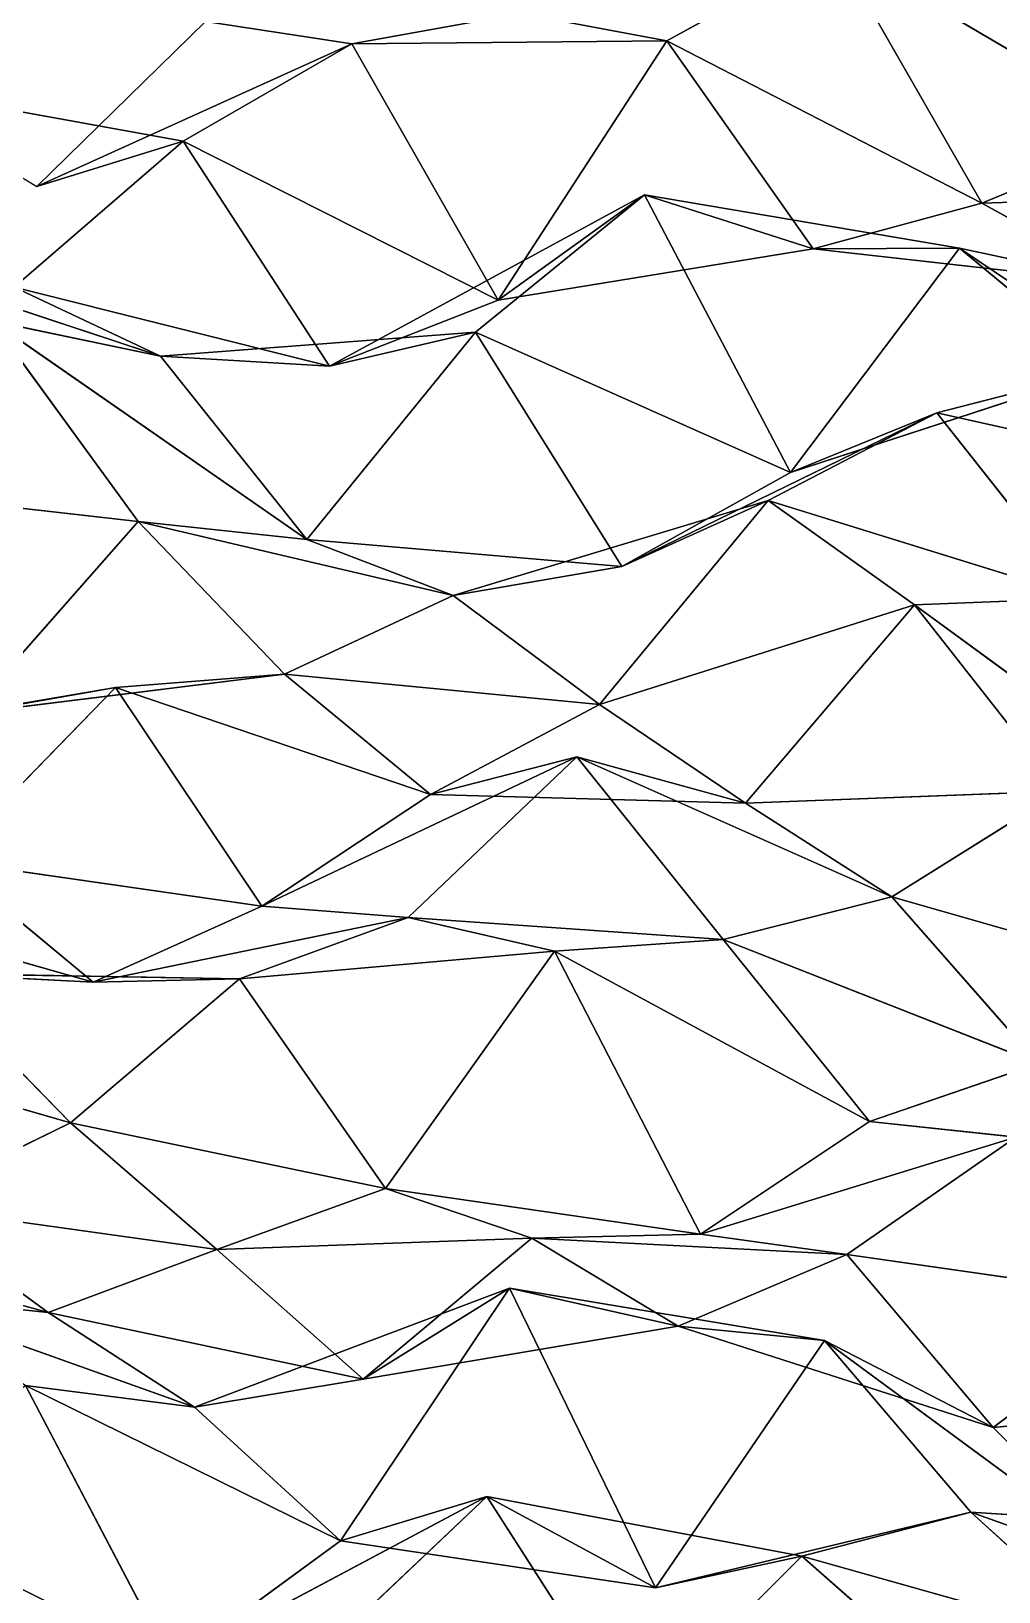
# Model space of a CAD drawing. Header units: metres. Extents: x -3703 to 431, y -1555 to 134.
# Drawn here: x -765.2 to -688.3, y -357.5 to -233.5 of the extents above; entities that cross this region are included whole.
import ezdxf

# ---------------------------------------------------------------- set-up
doc = ezdxf.new("R2010")
doc.units = ezdxf.units.M

msp = doc.modelspace()

# ---------------------------------------------------------------- linework, layer by layer
for p, q in [((-701.2309, -226.90442, -1972.928), (-714.64734, -234.29947, -1998.7699)), ((-714.64734, -234.29947, -1998.7699), (-701.2309, -226.90442, -1972.928)), ((-676.18695, -241.63443, -1982.4655), (-701.2309, -226.90442, -1972.928)), ((-701.2309, -226.90442, -1972.928), (-689.6034, -247.19446, -2008.7177)), ((-689.6034, -247.19446, -2008.7177), (-701.2309, -226.90442, -1972.928)), ((-701.2309, -226.90442, -1972.928), (-676.18695, -241.63443, -1982.4655)), ((-764.7353, -245.86578, -1970.5211), (-751.31885, -232.75009, -1945.9585)), ((-751.31885, -232.75009, -1945.9585), (-739.69135, -234.53854, -1985.8853)), ((-739.69135, -234.53854, -1985.8853), (-751.31885, -232.75009, -1945.9585)), ((-726.2749, -232.11246, -1958.9323), (-739.69135, -234.53854, -1985.8853)), ((-739.69135, -234.53854, -1985.8853), (-726.2749, -232.11246, -1958.9323)), ((-726.2749, -232.11246, -1958.9323), (-714.64734, -234.29947, -1998.7699)), ((-714.64734, -234.29947, -1998.7699), (-726.2749, -232.11246, -1958.9323)), ((-714.64734, -234.29947, -1998.7699), (-739.69135, -234.53854, -1985.8853)), ((-739.69135, -234.53854, -1985.8853), (-714.64734, -234.29947, -1998.7699)), ((-714.64734, -234.29947, -1998.7699), (-728.0637, -254.88956, -2021.6613)), ((-728.0637, -254.88956, -2021.6613), (-714.64734, -234.29947, -1998.7699)), ((-689.6034, -247.19446, -2008.7177), (-714.64734, -234.29947, -1998.7699)), ((-714.64734, -234.29947, -1998.7699), (-703.0198, -250.81091, -2035.4045)), ((-703.0198, -250.81091, -2035.4045), (-714.64734, -234.29947, -1998.7699)), ((-714.64734, -234.29947, -1998.7699), (-689.6034, -247.19446, -2008.7177)), ((-739.69135, -234.53854, -1985.8853), (-764.7353, -245.86578, -1970.5211)), ((-764.7353, -245.86578, -1970.5211), (-739.69135, -234.53854, -1985.8853)), ((-739.69135, -234.53854, -1985.8853), (-753.1077, -242.26645, -2011.6527)), ((-753.1077, -242.26645, -2011.6527), (-739.69135, -234.53854, -1985.8853)), ((-739.69135, -234.53854, -1985.8853), (-728.0637, -254.88956, -2021.6613)), ((-728.0637, -254.88956, -2021.6613), (-739.69135, -234.53854, -1985.8853)), ((-753.1077, -242.26645, -2011.6527), (-778.1517, -237.74316, -1999.8329)), ((-778.1517, -237.74316, -1999.8329), (-764.7353, -245.86578, -1970.5211)), ((-778.1517, -237.74316, -1999.8329), (-753.1077, -242.26645, -2011.6527)), ((-676.18695, -241.63443, -1982.4655), (-689.6034, -247.19446, -2008.7177)), ((-689.6034, -247.19446, -2008.7177), (-676.18695, -241.63443, -1982.4655)), ((-753.1077, -242.26645, -2011.6527), (-766.5241, -253.87347, -2036.5527)), ((-766.5241, -253.87347, -2036.5527), (-753.1077, -242.26645, -2011.6527)), ((-764.7353, -245.86578, -1970.5211), (-753.1077, -242.26645, -2011.6527)), ((-753.1077, -242.26645, -2011.6527), (-764.7353, -245.86578, -1970.5211)), ((-728.0637, -254.88956, -2021.6613), (-753.1077, -242.26645, -2011.6527)), ((-753.1077, -242.26645, -2011.6527), (-741.4801, -260.151, -2047.9802)), ((-741.4801, -260.151, -2047.9802), (-753.1077, -242.26645, -2011.6527)), ((-753.1077, -242.26645, -2011.6527), (-728.0637, -254.88956, -2021.6613)), ((-716.43616, -246.52612, -2063.8582), (-741.4801, -260.151, -2047.9802)), ((-741.4801, -260.151, -2047.9802), (-716.43616, -246.52612, -2063.8582)), ((-716.43616, -246.52612, -2063.8582), (-729.8526, -257.43912, -2088.9133)), ((-729.8526, -257.43912, -2088.9133), (-716.43616, -246.52612, -2063.8582)), ((-728.0637, -254.88956, -2021.6613), (-716.43616, -246.52612, -2063.8582)), ((-716.43616, -246.52612, -2063.8582), (-728.0637, -254.88956, -2021.6613)), ((-703.0198, -250.81091, -2035.4045), (-716.43616, -246.52612, -2063.8582)), ((-691.3922, -250.77512, -2075.7393), (-716.43616, -246.52612, -2063.8582)), ((-716.43616, -246.52612, -2063.8582), (-703.0198, -250.81091, -2035.4045)), ((-716.43616, -246.52612, -2063.8582), (-704.80865, -268.58533, -2099.2522)), ((-704.80865, -268.58533, -2099.2522), (-716.43616, -246.52612, -2063.8582)), ((-716.43616, -246.52612, -2063.8582), (-691.3922, -250.77512, -2075.7393)), ((-664.55945, -246.35529, -2021.7366), (-689.6034, -247.19446, -2008.7177)), ((-689.6034, -247.19446, -2008.7177), (-664.55945, -246.35529, -2021.7366)), ((-689.6034, -247.19446, -2008.7177), (-703.0198, -250.81091, -2035.4045)), ((-703.0198, -250.81091, -2035.4045), (-689.6034, -247.19446, -2008.7177)), ((-689.6034, -247.19446, -2008.7177), (-677.9758, -253.626, -2047.6062)), ((-677.9758, -253.626, -2047.6062), (-689.6034, -247.19446, -2008.7177)), ((-754.89655, -259.3386, -2075.6575), (-779.94055, -251.08072, -2064.6729)), ((-779.94055, -251.08072, -2064.6729), (-754.89655, -259.3386, -2075.6575)), ((-703.0198, -250.81091, -2035.4045), (-728.0637, -254.88956, -2021.6613)), ((-728.0637, -254.88956, -2021.6613), (-703.0198, -250.81091, -2035.4045)), ((-691.3922, -250.77512, -2075.7393), (-704.80865, -268.58533, -2099.2522)), ((-704.80865, -268.58533, -2099.2522), (-691.3922, -250.77512, -2075.7393)), ((-703.0198, -250.81091, -2035.4045), (-691.3922, -250.77512, -2075.7393)), ((-691.3922, -250.77512, -2075.7393), (-703.0198, -250.81091, -2035.4045)), ((-677.9758, -253.626, -2047.6062), (-703.0198, -250.81091, -2035.4045)), ((-703.0198, -250.81091, -2035.4045), (-677.9758, -253.626, -2047.6062)), ((-677.9758, -253.626, -2047.6062), (-691.3922, -250.77512, -2075.7393)), ((-666.34827, -267.62128, -2084.8035), (-691.3922, -250.77512, -2075.7393)), ((-691.3922, -250.77512, -2075.7393), (-677.9758, -253.626, -2047.6062)), ((-691.3922, -250.77512, -2075.7393), (-679.7647, -260.40118, -2113.9136)), ((-679.7647, -260.40118, -2113.9136), (-691.3922, -250.77512, -2075.7393)), ((-691.3922, -250.77512, -2075.7393), (-666.34827, -267.62128, -2084.8035)), ((-741.4801, -260.151, -2047.9802), (-766.5241, -253.87347, -2036.5527)), ((-766.5241, -253.87347, -2036.5527), (-754.89655, -259.3386, -2075.6575)), ((-754.89655, -259.3386, -2075.6575), (-766.5241, -253.87347, -2036.5527)), ((-766.5241, -253.87347, -2036.5527), (-741.4801, -260.151, -2047.9802)), ((-728.0637, -254.88956, -2021.6613), (-741.4801, -260.151, -2047.9802)), ((-741.4801, -260.151, -2047.9802), (-728.0637, -254.88956, -2021.6613)), ((-754.89655, -259.3386, -2075.6575), (-768.3129, -256.53973, -2103.7788)), ((-743.269, -273.91412, -2112.7249), (-768.3129, -256.53973, -2103.7788)), ((-768.3129, -256.53973, -2103.7788), (-754.89655, -259.3386, -2075.6575)), ((-768.3129, -256.53973, -2103.7788), (-756.6854, -272.47534, -2140.5422)), ((-756.6854, -272.47534, -2140.5422), (-768.3129, -256.53973, -2103.7788)), ((-768.3129, -256.53973, -2103.7788), (-743.269, -273.91412, -2112.7249)), ((-729.8526, -257.43912, -2088.9133), (-754.89655, -259.3386, -2075.6575)), ((-754.89655, -259.3386, -2075.6575), (-729.8526, -257.43912, -2088.9133)), ((-729.8526, -257.43912, -2088.9133), (-743.269, -273.91412, -2112.7249)), ((-743.269, -273.91412, -2112.7249), (-729.8526, -257.43912, -2088.9133)), ((-741.4801, -260.151, -2047.9802), (-729.8526, -257.43912, -2088.9133)), ((-729.8526, -257.43912, -2088.9133), (-741.4801, -260.151, -2047.9802)), ((-704.80865, -268.58533, -2099.2522), (-729.8526, -257.43912, -2088.9133)), ((-729.8526, -257.43912, -2088.9133), (-718.22504, -276.0475, -2125.079)), ((-718.22504, -276.0475, -2125.079), (-729.8526, -257.43912, -2088.9133)), ((-729.8526, -257.43912, -2088.9133), (-704.80865, -268.58533, -2099.2522)), ((-741.4801, -260.151, -2047.9802), (-754.89655, -259.3386, -2075.6575)), ((-754.89655, -259.3386, -2075.6575), (-741.4801, -260.151, -2047.9802)), ((-754.89655, -259.3386, -2075.6575), (-743.269, -273.91412, -2112.7249)), ((-743.269, -273.91412, -2112.7249), (-754.89655, -259.3386, -2075.6575)), ((-679.7647, -260.40118, -2113.9136), (-704.80865, -268.58533, -2099.2522)), ((-704.80865, -268.58533, -2099.2522), (-679.7647, -260.40118, -2113.9136)), ((-679.7647, -260.40118, -2113.9136), (-693.1811, -263.84656, -2140.6384)), ((-693.1811, -263.84656, -2140.6384), (-679.7647, -260.40118, -2113.9136)), ((-693.1811, -263.84656, -2140.6384), (-718.22504, -276.0475, -2125.079)), ((-718.22504, -276.0475, -2125.079), (-693.1811, -263.84656, -2140.6384)), ((-693.1811, -263.84656, -2140.6384), (-706.59753, -270.80582, -2166.578)), ((-706.59753, -270.80582, -2166.578), (-693.1811, -263.84656, -2140.6384)), ((-704.80865, -268.58533, -2099.2522), (-693.1811, -263.84656, -2140.6384)), ((-693.1811, -263.84656, -2140.6384), (-704.80865, -268.58533, -2099.2522)), ((-668.1371, -269.4451, -2152.2178), (-693.1811, -263.84656, -2140.6384)), ((-693.1811, -263.84656, -2140.6384), (-681.5535, -278.5839, -2177.67)), ((-681.5535, -278.5839, -2177.67), (-693.1811, -263.84656, -2140.6384)), ((-693.1811, -263.84656, -2140.6384), (-668.1371, -269.4451, -2152.2178)), ((-704.80865, -268.58533, -2099.2522), (-718.22504, -276.0475, -2125.079)), ((-718.22504, -276.0475, -2125.079), (-704.80865, -268.58533, -2099.2522)), ((-756.6854, -272.47534, -2140.5422), (-781.7294, -269.63577, -2128.346)), ((-781.7294, -269.63577, -2128.346), (-756.6854, -272.47534, -2140.5422)), ((-706.59753, -270.80582, -2166.578), (-731.6415, -278.35266, -2152.059)), ((-731.6415, -278.35266, -2152.059), (-706.59753, -270.80582, -2166.578)), ((-706.59753, -270.80582, -2166.578), (-720.0139, -287.0326, -2190.4448)), ((-720.0139, -287.0326, -2190.4448), (-706.59753, -270.80582, -2166.578)), ((-718.22504, -276.0475, -2125.079), (-706.59753, -270.80582, -2166.578)), ((-706.59753, -270.80582, -2166.578), (-718.22504, -276.0475, -2125.079)), ((-681.5535, -278.5839, -2177.67), (-706.59753, -270.80582, -2166.578)), ((-706.59753, -270.80582, -2166.578), (-694.9699, -279.09207, -2205.0518)), ((-694.9699, -279.09207, -2205.0518), (-706.59753, -270.80582, -2166.578)), ((-706.59753, -270.80582, -2166.578), (-681.5535, -278.5839, -2177.67)), ((-756.6854, -272.47534, -2140.5422), (-770.1018, -287.7131, -2164.6304)), ((-770.1018, -287.7131, -2164.6304), (-756.6854, -272.47534, -2140.5422)), ((-743.269, -273.91412, -2112.7249), (-756.6854, -272.47534, -2140.5422)), ((-731.6415, -278.35266, -2152.059), (-756.6854, -272.47534, -2140.5422)), ((-756.6854, -272.47534, -2140.5422), (-743.269, -273.91412, -2112.7249)), ((-756.6854, -272.47534, -2140.5422), (-745.05786, -284.61356, -2178.1545)), ((-745.05786, -284.61356, -2178.1545), (-756.6854, -272.47534, -2140.5422)), ((-756.6854, -272.47534, -2140.5422), (-731.6415, -278.35266, -2152.059)), ((-718.22504, -276.0475, -2125.079), (-743.269, -273.91412, -2112.7249)), ((-743.269, -273.91412, -2112.7249), (-731.6415, -278.35266, -2152.059)), ((-731.6415, -278.35266, -2152.059), (-743.269, -273.91412, -2112.7249)), ((-743.269, -273.91412, -2112.7249), (-718.22504, -276.0475, -2125.079)), ((-718.22504, -276.0475, -2125.079), (-731.6415, -278.35266, -2152.059)), ((-731.6415, -278.35266, -2152.059), (-718.22504, -276.0475, -2125.079)), ((-731.6415, -278.35266, -2152.059), (-745.05786, -284.61356, -2178.1545)), ((-745.05786, -284.61356, -2178.1545), (-731.6415, -278.35266, -2152.059)), ((-731.6415, -278.35266, -2152.059), (-720.0139, -287.0326, -2190.4448)), ((-720.0139, -287.0326, -2190.4448), (-731.6415, -278.35266, -2152.059)), ((-681.5535, -278.5839, -2177.67), (-694.9699, -279.09207, -2205.0518)), ((-694.9699, -279.09207, -2205.0518), (-681.5535, -278.5839, -2177.67)), ((-694.9699, -279.09207, -2205.0518), (-720.0139, -287.0326, -2190.4448)), ((-720.0139, -287.0326, -2190.4448), (-694.9699, -279.09207, -2205.0518)), ((-694.9699, -279.09207, -2205.0518), (-708.38635, -294.8686, -2229.0193)), ((-708.38635, -294.8686, -2229.0193), (-694.9699, -279.09207, -2205.0518)), ((-669.92596, -297.43158, -2213.782), (-694.9699, -279.09207, -2205.0518)), ((-694.9699, -279.09207, -2205.0518), (-683.3424, -293.91074, -2242.0647)), ((-683.3424, -293.91074, -2242.0647), (-694.9699, -279.09207, -2205.0518)), ((-694.9699, -279.09207, -2205.0518), (-669.92596, -297.43158, -2213.782)), ((-745.05786, -284.61356, -2178.1545), (-770.1018, -287.7131, -2164.6304)), ((-770.1018, -287.7131, -2164.6304), (-745.05786, -284.61356, -2178.1545)), ((-745.05786, -284.61356, -2178.1545), (-758.4743, -285.67767, -2205.412)), ((-758.4743, -285.67767, -2205.412), (-745.05786, -284.61356, -2178.1545)), ((-720.0139, -287.0326, -2190.4448), (-745.05786, -284.61356, -2178.1545)), ((-745.05786, -284.61356, -2178.1545), (-733.43036, -294.174, -2216.3435)), ((-733.43036, -294.174, -2216.3435), (-745.05786, -284.61356, -2178.1545)), ((-745.05786, -284.61356, -2178.1545), (-720.0139, -287.0326, -2190.4448)), ((-758.4743, -285.67767, -2205.412), (-783.51825, -289.94727, -2191.6262)), ((-783.51825, -289.94727, -2191.6262), (-758.4743, -285.67767, -2205.412)), ((-758.4743, -285.67767, -2205.412), (-771.8907, -299.4419, -2229.8298)), ((-771.8907, -299.4419, -2229.8298), (-758.4743, -285.67767, -2205.412)), ((-770.1018, -287.7131, -2164.6304), (-758.4743, -285.67767, -2205.412)), ((-758.4743, -285.67767, -2205.412), (-770.1018, -287.7131, -2164.6304)), ((-733.43036, -294.174, -2216.3435), (-758.4743, -285.67767, -2205.412)), ((-758.4743, -285.67767, -2205.412), (-746.84674, -303.04285, -2241.8557)), ((-746.84674, -303.04285, -2241.8557), (-758.4743, -285.67767, -2205.412)), ((-758.4743, -285.67767, -2205.412), (-733.43036, -294.174, -2216.3435)), ((-720.0139, -287.0326, -2190.4448), (-733.43036, -294.174, -2216.3435)), ((-733.43036, -294.174, -2216.3435), (-720.0139, -287.0326, -2190.4448)), ((-720.0139, -287.0326, -2190.4448), (-708.38635, -294.8686, -2229.0193)), ((-708.38635, -294.8686, -2229.0193), (-720.0139, -287.0326, -2190.4448)), ((-721.80273, -291.1845, -2257.3386), (-746.84674, -303.04285, -2241.8557)), ((-746.84674, -303.04285, -2241.8557), (-721.80273, -291.1845, -2257.3386)), ((-721.80273, -291.1845, -2257.3386), (-735.2192, -303.93622, -2281.9827)), ((-735.2192, -303.93622, -2281.9827), (-721.80273, -291.1845, -2257.3386)), ((-733.43036, -294.174, -2216.3435), (-721.80273, -291.1845, -2257.3386)), ((-721.80273, -291.1845, -2257.3386), (-733.43036, -294.174, -2216.3435)), ((-708.38635, -294.8686, -2229.0193), (-721.80273, -291.1845, -2257.3386)), ((-696.7588, -302.3028, -2267.6838), (-721.80273, -291.1845, -2257.3386)), ((-721.80273, -291.1845, -2257.3386), (-708.38635, -294.8686, -2229.0193)), ((-721.80273, -291.1845, -2257.3386), (-710.17523, -305.6851, -2294.4229)), ((-710.17523, -305.6851, -2294.4229), (-721.80273, -291.1845, -2257.3386)), ((-721.80273, -291.1845, -2257.3386), (-696.7588, -302.3028, -2267.6838)), ((-733.43036, -294.174, -2216.3435), (-746.84674, -303.04285, -2241.8557)), ((-746.84674, -303.04285, -2241.8557), (-733.43036, -294.174, -2216.3435)), ((-708.38635, -294.8686, -2229.0193), (-733.43036, -294.174, -2216.3435)), ((-733.43036, -294.174, -2216.3435), (-708.38635, -294.8686, -2229.0193)), ((-683.3424, -293.91074, -2242.0647), (-708.38635, -294.8686, -2229.0193)), ((-708.38635, -294.8686, -2229.0193), (-683.3424, -293.91074, -2242.0647)), ((-708.38635, -294.8686, -2229.0193), (-696.7588, -302.3028, -2267.6838)), ((-696.7588, -302.3028, -2267.6838), (-708.38635, -294.8686, -2229.0193)), ((-683.3424, -293.91074, -2242.0647), (-696.7588, -302.3028, -2267.6838)), ((-696.7588, -302.3028, -2267.6838), (-683.3424, -293.91074, -2242.0647)), ((-746.84674, -303.04285, -2241.8557), (-771.8907, -299.4419, -2229.8298)), ((-771.8907, -299.4419, -2229.8298), (-760.2632, -309.08386, -2268.0002)), ((-760.2632, -309.08386, -2268.0002), (-771.8907, -299.4419, -2229.8298)), ((-771.8907, -299.4419, -2229.8298), (-746.84674, -303.04285, -2241.8557)), ((-760.2632, -309.08386, -2268.0002), (-785.3071, -301.98373, -2256.7568)), ((-785.3071, -301.98373, -2256.7568), (-760.2632, -309.08386, -2268.0002)), ((-696.7588, -302.3028, -2267.6838), (-710.17523, -305.6851, -2294.4229)), ((-710.17523, -305.6851, -2294.4229), (-696.7588, -302.3028, -2267.6838)), ((-671.71484, -309.46292, -2278.9138), (-696.7588, -302.3028, -2267.6838)), ((-696.7588, -302.3028, -2267.6838), (-685.1313, -315.54764, -2305.0486)), ((-685.1313, -315.54764, -2305.0486), (-696.7588, -302.3028, -2267.6838)), ((-696.7588, -302.3028, -2267.6838), (-671.71484, -309.46292, -2278.9138)), ((-746.84674, -303.04285, -2241.8557), (-760.2632, -309.08386, -2268.0002)), ((-760.2632, -309.08386, -2268.0002), (-746.84674, -303.04285, -2241.8557)), ((-746.84674, -303.04285, -2241.8557), (-735.2192, -303.93622, -2281.9827)), ((-735.2192, -303.93622, -2281.9827), (-746.84674, -303.04285, -2241.8557)), ((-735.2192, -303.93622, -2281.9827), (-760.2632, -309.08386, -2268.0002)), ((-760.2632, -309.08386, -2268.0002), (-735.2192, -303.93622, -2281.9827)), ((-735.2192, -303.93622, -2281.9827), (-748.63556, -308.8165, -2308.3867)), ((-748.63556, -308.8165, -2308.3867), (-735.2192, -303.93622, -2281.9827)), ((-710.17523, -305.6851, -2294.4229), (-735.2192, -303.93622, -2281.9827)), ((-735.2192, -303.93622, -2281.9827), (-723.5916, -306.6201, -2321.7092)), ((-723.5916, -306.6201, -2321.7092), (-735.2192, -303.93622, -2281.9827)), ((-735.2192, -303.93622, -2281.9827), (-710.17523, -305.6851, -2294.4229)), ((-710.17523, -305.6851, -2294.4229), (-723.5916, -306.6201, -2321.7092)), ((-723.5916, -306.6201, -2321.7092), (-710.17523, -305.6851, -2294.4229)), ((-685.1313, -315.54764, -2305.0486), (-710.17523, -305.6851, -2294.4229)), ((-710.17523, -305.6851, -2294.4229), (-698.54767, -320.161, -2331.5125)), ((-698.54767, -320.161, -2331.5125), (-710.17523, -305.6851, -2294.4229)), ((-710.17523, -305.6851, -2294.4229), (-685.1313, -315.54764, -2305.0486)), ((-723.5916, -306.6201, -2321.7092), (-748.63556, -308.8165, -2308.3867)), ((-748.63556, -308.8165, -2308.3867), (-723.5916, -306.6201, -2321.7092)), ((-723.5916, -306.6201, -2321.7092), (-737.008, -325.48325, -2344.9868)), ((-737.008, -325.48325, -2344.9868), (-723.5916, -306.6201, -2321.7092)), ((-698.54767, -320.161, -2331.5125), (-723.5916, -306.6201, -2321.7092)), ((-723.5916, -306.6201, -2321.7092), (-711.96405, -329.09787, -2357.0098)), ((-711.96405, -329.09787, -2357.0098), (-723.5916, -306.6201, -2321.7092)), ((-723.5916, -306.6201, -2321.7092), (-698.54767, -320.161, -2331.5125)), ((-760.2632, -309.08386, -2268.0002), (-773.67957, -308.38974, -2295.6511)), ((-748.63556, -308.8165, -2308.3867), (-773.67957, -308.38974, -2295.6511)), ((-773.67957, -308.38974, -2295.6511), (-760.2632, -309.08386, -2268.0002)), ((-773.67957, -308.38974, -2295.6511), (-762.05194, -320.25906, -2333.3237)), ((-762.05194, -320.25906, -2333.3237), (-773.67957, -308.38974, -2295.6511)), ((-773.67957, -308.38974, -2295.6511), (-748.63556, -308.8165, -2308.3867)), ((-748.63556, -308.8165, -2308.3867), (-762.05194, -320.25906, -2333.3237)), ((-762.05194, -320.25906, -2333.3237), (-748.63556, -308.8165, -2308.3867)), ((-760.2632, -309.08386, -2268.0002), (-748.63556, -308.8165, -2308.3867)), ((-748.63556, -308.8165, -2308.3867), (-760.2632, -309.08386, -2268.0002)), ((-748.63556, -308.8165, -2308.3867), (-737.008, -325.48325, -2344.9868)), ((-737.008, -325.48325, -2344.9868), (-748.63556, -308.8165, -2308.3867)), ((-762.05194, -320.25906, -2333.3237), (-787.09595, -313.0439, -2322.1057)), ((-787.09595, -313.0439, -2322.1057), (-762.05194, -320.25906, -2333.3237)), ((-685.1313, -315.54764, -2305.0486), (-698.54767, -320.161, -2331.5125)), ((-698.54767, -320.161, -2331.5125), (-685.1313, -315.54764, -2305.0486)), ((-762.05194, -320.25906, -2333.3237), (-775.4684, -326.82355, -2359.3513)), ((-775.4684, -326.82355, -2359.3513), (-762.05194, -320.25906, -2333.3237)), ((-737.008, -325.48325, -2344.9868), (-762.05194, -320.25906, -2333.3237)), ((-762.05194, -320.25906, -2333.3237), (-750.42444, -330.32892, -2371.3987)), ((-750.42444, -330.32892, -2371.3987), (-762.05194, -320.25906, -2333.3237)), ((-762.05194, -320.25906, -2333.3237), (-737.008, -325.48325, -2344.9868)), ((-698.54767, -320.161, -2331.5125), (-711.96405, -329.09787, -2357.0098)), ((-711.96405, -329.09787, -2357.0098), (-698.54767, -320.161, -2331.5125)), ((-673.50366, -322.79752, -2343.7542), (-698.54767, -320.161, -2331.5125)), ((-698.54767, -320.161, -2331.5125), (-686.92004, -321.3947, -2371.5635)), ((-686.92004, -321.3947, -2371.5635), (-698.54767, -320.161, -2331.5125)), ((-698.54767, -320.161, -2331.5125), (-673.50366, -322.79752, -2343.7542)), ((-686.92004, -321.3947, -2371.5635), (-711.96405, -329.09787, -2357.0098)), ((-711.96405, -329.09787, -2357.0098), (-686.92004, -321.3947, -2371.5635)), ((-686.92004, -321.3947, -2371.5635), (-700.33655, -330.73535, -2396.9702)), ((-700.33655, -330.73535, -2396.9702), (-686.92004, -321.3947, -2371.5635)), ((-737.008, -325.48325, -2344.9868), (-750.42444, -330.32892, -2371.3987)), ((-750.42444, -330.32892, -2371.3987), (-737.008, -325.48325, -2344.9868)), ((-711.96405, -329.09787, -2357.0098), (-737.008, -325.48325, -2344.9868)), ((-737.008, -325.48325, -2344.9868), (-725.3805, -329.4305, -2384.431)), ((-725.3805, -329.4305, -2384.431), (-737.008, -325.48325, -2344.9868)), ((-737.008, -325.48325, -2344.9868), (-711.96405, -329.09787, -2357.0098)), ((-750.42444, -330.32892, -2371.3987), (-775.4684, -326.82355, -2359.3513)), ((-775.4684, -326.82355, -2359.3513), (-763.8408, -335.33145, -2397.7756)), ((-763.8408, -335.33145, -2397.7756), (-775.4684, -326.82355, -2359.3513)), ((-775.4684, -326.82355, -2359.3513), (-750.42444, -330.32892, -2371.3987)), ((-763.8408, -335.33145, -2397.7756), (-788.88477, -328.41974, -2386.4897)), ((-788.88477, -328.41974, -2386.4897), (-763.8408, -335.33145, -2397.7756)), ((-725.3805, -329.4305, -2384.431), (-750.42444, -330.32892, -2371.3987)), ((-750.42444, -330.32892, -2371.3987), (-725.3805, -329.4305, -2384.431)), ((-725.3805, -329.4305, -2384.431), (-738.7969, -340.6268, -2409.4226)), ((-738.7969, -340.6268, -2409.4226), (-725.3805, -329.4305, -2384.431)), ((-711.96405, -329.09787, -2357.0098), (-725.3805, -329.4305, -2384.431)), ((-725.3805, -329.4305, -2384.431), (-711.96405, -329.09787, -2357.0098)), ((-700.33655, -330.73535, -2396.9702), (-725.3805, -329.4305, -2384.431)), ((-725.3805, -329.4305, -2384.431), (-713.7529, -336.4162, -2423.1956)), ((-713.7529, -336.4162, -2423.1956), (-725.3805, -329.4305, -2384.431)), ((-725.3805, -329.4305, -2384.431), (-700.33655, -330.73535, -2396.9702)), ((-711.96405, -329.09787, -2357.0098), (-700.33655, -330.73535, -2396.9702)), ((-700.33655, -330.73535, -2396.9702), (-711.96405, -329.09787, -2357.0098)), ((-750.42444, -330.32892, -2371.3987), (-763.8408, -335.33145, -2397.7756)), ((-763.8408, -335.33145, -2397.7756), (-750.42444, -330.32892, -2371.3987)), ((-750.42444, -330.32892, -2371.3987), (-738.7969, -340.6268, -2409.4226)), ((-738.7969, -340.6268, -2409.4226), (-750.42444, -330.32892, -2371.3987)), ((-700.33655, -330.73535, -2396.9702), (-713.7529, -336.4162, -2423.1956)), ((-713.7529, -336.4162, -2423.1956), (-700.33655, -330.73535, -2396.9702)), ((-675.29254, -334.30762, -2409.0027), (-700.33655, -330.73535, -2396.9702)), ((-700.33655, -330.73535, -2396.9702), (-688.7089, -344.48123, -2434.2231)), ((-688.7089, -344.48123, -2434.2231), (-700.33655, -330.73535, -2396.9702)), ((-700.33655, -330.73535, -2396.9702), (-675.29254, -334.30762, -2409.0027)), ((-727.1693, -333.40475, -2451.3643), (-752.21326, -342.84958, -2436.4211)), ((-752.21326, -342.84958, -2436.4211), (-727.1693, -333.40475, -2451.3643)), ((-727.1693, -333.40475, -2451.3643), (-740.5858, -353.4799, -2474.3706)), ((-740.5858, -353.4799, -2474.3706), (-727.1693, -333.40475, -2451.3643)), ((-738.7969, -340.6268, -2409.4226), (-727.1693, -333.40475, -2451.3643)), ((-727.1693, -333.40475, -2451.3643), (-738.7969, -340.6268, -2409.4226)), ((-713.7529, -336.4162, -2423.1956), (-727.1693, -333.40475, -2451.3643)), ((-702.1253, -337.5648, -2463.2654), (-727.1693, -333.40475, -2451.3643)), ((-727.1693, -333.40475, -2451.3643), (-713.7529, -336.4162, -2423.1956)), ((-727.1693, -333.40475, -2451.3643), (-715.5418, -357.20374, -2486.3691)), ((-715.5418, -357.20374, -2486.3691), (-727.1693, -333.40475, -2451.3643)), ((-727.1693, -333.40475, -2451.3643), (-702.1253, -337.5648, -2463.2654)), ((-763.8408, -335.33145, -2397.7756), (-777.2572, -333.93643, -2425.583)), ((-752.21326, -342.84958, -2436.4211), (-777.2572, -333.93643, -2425.583)), ((-777.2572, -333.93643, -2425.583), (-763.8408, -335.33145, -2397.7756)), ((-777.2572, -333.93643, -2425.583), (-752.21326, -342.84958, -2436.4211)), ((-675.29254, -334.30762, -2409.0027), (-688.7089, -344.48123, -2434.2231)), ((-688.7089, -344.48123, -2434.2231), (-675.29254, -334.30762, -2409.0027)), ((-738.7969, -340.6268, -2409.4226), (-763.8408, -335.33145, -2397.7756)), ((-763.8408, -335.33145, -2397.7756), (-752.21326, -342.84958, -2436.4211)), ((-752.21326, -342.84958, -2436.4211), (-763.8408, -335.33145, -2397.7756)), ((-763.8408, -335.33145, -2397.7756), (-738.7969, -340.6268, -2409.4226)), ((-713.7529, -336.4162, -2423.1956), (-738.7969, -340.6268, -2409.4226)), ((-738.7969, -340.6268, -2409.4226), (-713.7529, -336.4162, -2423.1956)), ((-688.7089, -344.48123, -2434.2231), (-713.7529, -336.4162, -2423.1956)), ((-713.7529, -336.4162, -2423.1956), (-702.1253, -337.5648, -2463.2654)), ((-702.1253, -337.5648, -2463.2654), (-713.7529, -336.4162, -2423.1956)), ((-713.7529, -336.4162, -2423.1956), (-688.7089, -344.48123, -2434.2231)), ((-702.1253, -337.5648, -2463.2654), (-715.5418, -357.20374, -2486.3691)), ((-715.5418, -357.20374, -2486.3691), (-702.1253, -337.5648, -2463.2654)), ((-688.7089, -344.48123, -2434.2231), (-702.1253, -337.5648, -2463.2654)), ((-677.08136, -355.9891, -2471.9768), (-702.1253, -337.5648, -2463.2654)), ((-702.1253, -337.5648, -2463.2654), (-688.7089, -344.48123, -2434.2231)), ((-702.1253, -337.5648, -2463.2654), (-690.49786, -351.18567, -2500.5461)), ((-690.49786, -351.18567, -2500.5461), (-702.1253, -337.5648, -2463.2654)), ((-702.1253, -337.5648, -2463.2654), (-677.08136, -355.9891, -2471.9768)), ((-738.7969, -340.6268, -2409.4226), (-752.21326, -342.84958, -2436.4211)), ((-752.21326, -342.84958, -2436.4211), (-738.7969, -340.6268, -2409.4226)), ((-752.21326, -342.84958, -2436.4211), (-765.62976, -341.12888, -2464.3013)), ((-740.5858, -353.4799, -2474.3706), (-765.62976, -341.12888, -2464.3013)), ((-765.62976, -341.12888, -2464.3013), (-752.21326, -342.84958, -2436.4211)), ((-765.62976, -341.12888, -2464.3013), (-754.0022, -363.28342, -2499.674)), ((-754.0022, -363.28342, -2499.674), (-765.62976, -341.12888, -2464.3013)), ((-765.62976, -341.12888, -2464.3013), (-740.5858, -353.4799, -2474.3706)), ((-663.665, -342.04135, -2447.6), (-688.7089, -344.48123, -2434.2231)), ((-688.7089, -344.48123, -2434.2231), (-663.665, -342.04135, -2447.6)), ((-752.21326, -342.84958, -2436.4211), (-740.5858, -353.4799, -2474.3706)), ((-740.5858, -353.4799, -2474.3706), (-752.21326, -342.84958, -2436.4211)), ((-688.7089, -344.48123, -2434.2231), (-677.08136, -355.9891, -2471.9768)), ((-677.08136, -355.9891, -2471.9768), (-688.7089, -344.48123, -2434.2231)), ((-728.9582, -349.94196, -2515.4885), (-754.0022, -363.28342, -2499.674)), ((-754.0022, -363.28342, -2499.674), (-728.9582, -349.94196, -2515.4885)), ((-728.9582, -349.94196, -2515.4885), (-742.3746, -362.64334, -2540.1438)), ((-742.3746, -362.64334, -2540.1438), (-728.9582, -349.94196, -2515.4885)), ((-740.5858, -353.4799, -2474.3706), (-728.9582, -349.94196, -2515.4885)), ((-728.9582, -349.94196, -2515.4885), (-740.5858, -353.4799, -2474.3706)), ((-715.5418, -357.20374, -2486.3691), (-728.9582, -349.94196, -2515.4885)), ((-703.91425, -354.68295, -2527.2598), (-728.9582, -349.94196, -2515.4885)), ((-728.9582, -349.94196, -2515.4885), (-715.5418, -357.20374, -2486.3691)), ((-728.9582, -349.94196, -2515.4885), (-717.3306, -368.08994, -2551.757)), ((-717.3306, -368.08994, -2551.757), (-728.9582, -349.94196, -2515.4885)), ((-728.9582, -349.94196, -2515.4885), (-703.91425, -354.68295, -2527.2598)), ((-690.49786, -351.18567, -2500.5461), (-715.5418, -357.20374, -2486.3691)), ((-715.5418, -357.20374, -2486.3691), (-690.49786, -351.18567, -2500.5461)), ((-690.49786, -351.18567, -2500.5461), (-703.91425, -354.68295, -2527.2598)), ((-703.91425, -354.68295, -2527.2598), (-690.49786, -351.18567, -2500.5461)), ((-677.08136, -355.9891, -2471.9768), (-690.49786, -351.18567, -2500.5461)), ((-665.45386, -352.8525, -2513.0046), (-690.49786, -351.18567, -2500.5461)), ((-690.49786, -351.18567, -2500.5461), (-677.08136, -355.9891, -2471.9768)), ((-690.49786, -351.18567, -2500.5461), (-678.87024, -361.7373, -2538.5134)), ((-678.87024, -361.7373, -2538.5134), (-690.49786, -351.18567, -2500.5461)), ((-690.49786, -351.18567, -2500.5461), (-665.45386, -352.8525, -2513.0046)), ((-740.5858, -353.4799, -2474.3706), (-754.0022, -363.28342, -2499.674)), ((-754.0022, -363.28342, -2499.674), (-740.5858, -353.4799, -2474.3706)), ((-715.5418, -357.20374, -2486.3691), (-740.5858, -353.4799, -2474.3706)), ((-740.5858, -353.4799, -2474.3706), (-715.5418, -357.20374, -2486.3691)), ((-703.91425, -354.68295, -2527.2598), (-717.3306, -368.08994, -2551.757)), ((-717.3306, -368.08994, -2551.757), (-703.91425, -354.68295, -2527.2598)), ((-715.5418, -357.20374, -2486.3691), (-703.91425, -354.68295, -2527.2598)), ((-703.91425, -354.68295, -2527.2598), (-715.5418, -357.20374, -2486.3691)), ((-678.87024, -361.7373, -2538.5134), (-703.91425, -354.68295, -2527.2598)), ((-703.91425, -354.68295, -2527.2598), (-692.2866, -364.92862, -2565.2952)), ((-692.2866, -364.92862, -2565.2952), (-703.91425, -354.68295, -2527.2598)), ((-703.91425, -354.68295, -2527.2598), (-678.87024, -361.7373, -2538.5134))]:
    msp.add_line(p, q)
for points in [[(-714.64734, -234.29947, -1998.7699), (-726.2749, -232.11246, -1958.9323), (-701.2309, -226.90442, -1972.928), (-701.2308, -226.90431, -1972.9279)], [(-701.2309, -226.90442, -1972.928), (-689.6034, -247.19446, -2008.7177), (-714.64734, -234.29947, -1998.7699), (-714.6472, -234.29936, -1998.7698)], [(-687.8145, -227.51163, -1945.2968), (-676.18695, -241.63443, -1982.4655), (-701.2309, -226.90442, -1972.928), (-701.2308, -226.90431, -1972.9279)], [(-689.6034, -247.19446, -2008.7177), (-701.2309, -226.90442, -1972.928), (-676.18695, -241.63443, -1982.4655), (-676.1868, -241.63432, -1982.4653)], [(-751.31885, -232.75009, -1945.9585), (-739.69135, -234.53854, -1985.8853), (-764.7353, -245.86578, -1970.5211), (-764.73517, -245.86568, -1970.521)], [(-739.69135, -234.53854, -1985.8853), (-751.31885, -232.75009, -1945.9585), (-726.2749, -232.11246, -1958.9323), (-726.2748, -232.11235, -1958.9321)], [(-726.2749, -232.11246, -1958.9323), (-714.64734, -234.29947, -1998.7699), (-739.69135, -234.53854, -1985.8853), (-739.6912, -234.53844, -1985.8851)], [(-728.0637, -254.88956, -2021.6613), (-739.69135, -234.53854, -1985.8853), (-714.64734, -234.29947, -1998.7699), (-714.6472, -234.29936, -1998.7698)], [(-714.64734, -234.29947, -1998.7699), (-703.0198, -250.81091, -2035.4045), (-728.0637, -254.88956, -2021.6613), (-728.0636, -254.88945, -2021.6611)], [(-703.0198, -250.81091, -2035.4045), (-714.64734, -234.29947, -1998.7699), (-689.6034, -247.19446, -2008.7177), (-689.6033, -247.19435, -2008.7175)], [(-753.1077, -242.26645, -2011.6527), (-764.7353, -245.86578, -1970.5211), (-739.69135, -234.53854, -1985.8853), (-739.6912, -234.53844, -1985.8851)], [(-739.69135, -234.53854, -1985.8853), (-728.0637, -254.88956, -2021.6613), (-753.1077, -242.26645, -2011.6527), (-753.1076, -242.26634, -2011.6526)], [(-764.7353, -245.86578, -1970.5211), (-753.1077, -242.26645, -2011.6527), (-778.1517, -237.74316, -1999.8329), (-778.15155, -237.74306, -1999.8328)], [(-766.5241, -253.87347, -2036.5527), (-778.1517, -237.74316, -1999.8329), (-753.1077, -242.26645, -2011.6527), (-753.1076, -242.26634, -2011.6526)], [(-676.18695, -241.63443, -1982.4655), (-664.55945, -246.35529, -2021.7366), (-689.6034, -247.19446, -2008.7177), (-689.6033, -247.19435, -2008.7175)], [(-753.1077, -242.26645, -2011.6527), (-741.4801, -260.151, -2047.9802), (-766.5241, -253.87347, -2036.5527), (-766.524, -253.87337, -2036.5526)], [(-741.4801, -260.151, -2047.9802), (-753.1077, -242.26645, -2011.6527), (-728.0637, -254.88956, -2021.6613), (-728.0636, -254.88945, -2021.6611)], [(-729.8526, -257.43912, -2088.9133), (-741.4801, -260.151, -2047.9802), (-716.43616, -246.52612, -2063.8582), (-716.43604, -246.52602, -2063.8582)], [(-728.0637, -254.88956, -2021.6613), (-716.43616, -246.52612, -2063.8582), (-741.4801, -260.151, -2047.9802), (-741.48, -260.1509, -2047.9801)], [(-716.43616, -246.52612, -2063.8582), (-704.80865, -268.58533, -2099.2522), (-729.8526, -257.43912, -2088.9133), (-729.8525, -257.43903, -2088.9133)], [(-716.43616, -246.52612, -2063.8582), (-728.0637, -254.88956, -2021.6613), (-703.0198, -250.81091, -2035.4045), (-703.01965, -250.8108, -2035.4044)], [(-703.0198, -250.81091, -2035.4045), (-691.3922, -250.77512, -2075.7393), (-716.43616, -246.52612, -2063.8582), (-716.43604, -246.52602, -2063.8582)], [(-704.80865, -268.58533, -2099.2522), (-716.43616, -246.52612, -2063.8582), (-691.3922, -250.77512, -2075.7393), (-691.3921, -250.77501, -2075.7393)], [(-677.9758, -253.626, -2047.6062), (-689.6034, -247.19446, -2008.7177), (-664.55945, -246.35529, -2021.7366), (-664.5593, -246.35518, -2021.7365)], [(-689.6034, -247.19446, -2008.7177), (-677.9758, -253.626, -2047.6062), (-703.0198, -250.81091, -2035.4045), (-703.01965, -250.8108, -2035.4044)], [(-766.5241, -253.87347, -2036.5527), (-754.89655, -259.3386, -2075.6575), (-779.94055, -251.08072, -2064.6729), (-779.9404, -251.08061, -2064.6729)], [(-768.3129, -256.53973, -2103.7788), (-779.94055, -251.08072, -2064.6729), (-754.89655, -259.3386, -2075.6575), (-754.8964, -259.3385, -2075.6575)], [(-691.3922, -250.77512, -2075.7393), (-679.7647, -260.40118, -2113.9136), (-704.80865, -268.58533, -2099.2522), (-704.80853, -268.58524, -2099.2522)], [(-691.3922, -250.77512, -2075.7393), (-703.0198, -250.81091, -2035.4045), (-677.9758, -253.626, -2047.6062), (-677.9757, -253.6259, -2047.6061)], [(-677.9758, -253.626, -2047.6062), (-666.34827, -267.62128, -2084.8035), (-691.3922, -250.77512, -2075.7393), (-691.3921, -250.77501, -2075.7393)], [(-679.7647, -260.40118, -2113.9136), (-691.3922, -250.77512, -2075.7393), (-666.34827, -267.62128, -2084.8035), (-666.34814, -267.6212, -2084.8035)], [(-754.89655, -259.3386, -2075.6575), (-766.5241, -253.87347, -2036.5527), (-741.4801, -260.151, -2047.9802), (-741.48, -260.1509, -2047.9801)], [(-768.3129, -256.53973, -2103.7788), (-756.6854, -272.47534, -2140.5422), (-781.7294, -269.63577, -2128.346), (-781.72925, -269.63568, -2128.346)], [(-754.89655, -259.3386, -2075.6575), (-743.269, -273.91412, -2112.7249), (-768.3129, -256.53973, -2103.7788), (-768.3128, -256.53964, -2103.7788)], [(-756.6854, -272.47534, -2140.5422), (-768.3129, -256.53973, -2103.7788), (-743.269, -273.91412, -2112.7249), (-743.26886, -273.91403, -2112.7249)], [(-743.269, -273.91412, -2112.7249), (-754.89655, -259.3386, -2075.6575), (-729.8526, -257.43912, -2088.9133), (-729.8525, -257.43903, -2088.9133)], [(-741.4801, -260.151, -2047.9802), (-729.8526, -257.43912, -2088.9133), (-754.89655, -259.3386, -2075.6575), (-754.8964, -259.3385, -2075.6575)], [(-729.8526, -257.43912, -2088.9133), (-718.22504, -276.0475, -2125.079), (-743.269, -273.91412, -2112.7249), (-743.26886, -273.91403, -2112.7249)], [(-718.22504, -276.0475, -2125.079), (-729.8526, -257.43912, -2088.9133), (-704.80865, -268.58533, -2099.2522), (-704.80853, -268.58524, -2099.2522)], [(-693.1811, -263.84656, -2140.6384), (-704.80865, -268.58533, -2099.2522), (-679.7647, -260.40118, -2113.9136), (-679.7646, -260.4011, -2113.9136)], [(-679.7647, -260.40118, -2113.9136), (-668.1371, -269.4451, -2152.2178), (-693.1811, -263.84656, -2140.6384), (-693.18097, -263.84647, -2140.6384)], [(-706.59753, -270.80582, -2166.578), (-718.22504, -276.0475, -2125.079), (-693.1811, -263.84656, -2140.6384), (-693.18097, -263.84647, -2140.6384)], [(-704.80865, -268.58533, -2099.2522), (-693.1811, -263.84656, -2140.6384), (-718.22504, -276.0475, -2125.079), (-718.2249, -276.0474, -2125.079)], [(-693.1811, -263.84656, -2140.6384), (-681.5535, -278.5839, -2177.67), (-706.59753, -270.80582, -2166.578), (-706.5974, -270.80573, -2166.578)], [(-681.5535, -278.5839, -2177.67), (-693.1811, -263.84656, -2140.6384), (-668.1371, -269.4451, -2152.2178), (-668.13696, -269.445, -2152.2178)], [(-770.1018, -287.7131, -2164.6304), (-781.7294, -269.63577, -2128.346), (-756.6854, -272.47534, -2140.5422), (-756.6853, -272.47525, -2140.5422)], [(-720.0139, -287.0326, -2190.4448), (-731.6415, -278.35266, -2152.059), (-706.59753, -270.80582, -2166.578), (-706.5974, -270.80573, -2166.578)], [(-718.22504, -276.0475, -2125.079), (-706.59753, -270.80582, -2166.578), (-731.6415, -278.35266, -2152.059), (-731.64136, -278.35257, -2152.059)], [(-706.59753, -270.80582, -2166.578), (-694.9699, -279.09207, -2205.0518), (-720.0139, -287.0326, -2190.4448), (-720.0138, -287.0325, -2190.4448)], [(-694.9699, -279.09207, -2205.0518), (-706.59753, -270.80582, -2166.578), (-681.5535, -278.5839, -2177.67), (-681.5534, -278.5838, -2177.67)], [(-756.6854, -272.47534, -2140.5422), (-745.05786, -284.61356, -2178.1545), (-770.1018, -287.7131, -2164.6304), (-770.1017, -287.713, -2164.6304)], [(-743.269, -273.91412, -2112.7249), (-731.6415, -278.35266, -2152.059), (-756.6854, -272.47534, -2140.5422), (-756.6853, -272.47525, -2140.5422)], [(-745.05786, -284.61356, -2178.1545), (-756.6854, -272.47534, -2140.5422), (-731.6415, -278.35266, -2152.059), (-731.64136, -278.35257, -2152.059)], [(-731.6415, -278.35266, -2152.059), (-743.269, -273.91412, -2112.7249), (-718.22504, -276.0475, -2125.079), (-718.2249, -276.0474, -2125.079)], [(-731.6415, -278.35266, -2152.059), (-720.0139, -287.0326, -2190.4448), (-745.05786, -284.61356, -2178.1545), (-745.05774, -284.61346, -2178.1545)], [(-681.5535, -278.5839, -2177.67), (-669.92596, -297.43158, -2213.782), (-694.9699, -279.09207, -2205.0518), (-694.9698, -279.09198, -2205.0518)], [(-708.38635, -294.8686, -2229.0193), (-720.0139, -287.0326, -2190.4448), (-694.9699, -279.09207, -2205.0518), (-694.9698, -279.09198, -2205.0518)], [(-694.9699, -279.09207, -2205.0518), (-683.3424, -293.91074, -2242.0647), (-708.38635, -294.8686, -2229.0193), (-708.3862, -294.8685, -2229.0193)], [(-683.3424, -293.91074, -2242.0647), (-694.9699, -279.09207, -2205.0518), (-669.92596, -297.43158, -2213.782), (-669.92584, -297.4315, -2213.782)], [(-758.4743, -285.67767, -2205.412), (-770.1018, -287.7131, -2164.6304), (-745.05786, -284.61356, -2178.1545), (-745.05774, -284.61346, -2178.1545)], [(-745.05786, -284.61356, -2178.1545), (-733.43036, -294.174, -2216.3435), (-758.4743, -285.67767, -2205.412), (-758.4742, -285.67758, -2205.412)], [(-733.43036, -294.174, -2216.3435), (-745.05786, -284.61356, -2178.1545), (-720.0139, -287.0326, -2190.4448), (-720.0138, -287.0325, -2190.4448)], [(-771.8907, -299.4419, -2229.8298), (-783.51825, -289.94727, -2191.6262), (-758.4743, -285.67767, -2205.412), (-758.4742, -285.67758, -2205.412)], [(-770.1018, -287.7131, -2164.6304), (-758.4743, -285.67767, -2205.412), (-783.51825, -289.94727, -2191.6262), (-783.5181, -289.94717, -2191.6262)], [(-758.4743, -285.67767, -2205.412), (-746.84674, -303.04285, -2241.8557), (-771.8907, -299.4419, -2229.8298), (-771.89056, -299.4418, -2229.8298)], [(-746.84674, -303.04285, -2241.8557), (-758.4743, -285.67767, -2205.412), (-733.43036, -294.174, -2216.3435), (-733.43024, -294.17392, -2216.3435)], [(-720.0139, -287.0326, -2190.4448), (-708.38635, -294.8686, -2229.0193), (-733.43036, -294.174, -2216.3435), (-733.43024, -294.17392, -2216.3435)], [(-735.2192, -303.93622, -2281.9827), (-746.84674, -303.04285, -2241.8557), (-721.80273, -291.1845, -2257.3386), (-721.8026, -291.18442, -2257.3386)], [(-733.43036, -294.174, -2216.3435), (-721.80273, -291.1845, -2257.3386), (-746.84674, -303.04285, -2241.8557), (-746.8466, -303.04276, -2241.8557)], [(-721.80273, -291.1845, -2257.3386), (-710.17523, -305.6851, -2294.4229), (-735.2192, -303.93622, -2281.9827), (-735.21906, -303.93613, -2281.9827)], [(-721.80273, -291.1845, -2257.3386), (-733.43036, -294.174, -2216.3435), (-708.38635, -294.8686, -2229.0193), (-708.3862, -294.8685, -2229.0193)], [(-708.38635, -294.8686, -2229.0193), (-696.7588, -302.3028, -2267.6838), (-721.80273, -291.1845, -2257.3386), (-721.8026, -291.18442, -2257.3386)], [(-710.17523, -305.6851, -2294.4229), (-721.80273, -291.1845, -2257.3386), (-696.7588, -302.3028, -2267.6838), (-696.75867, -302.3027, -2267.6838)], [(-696.7588, -302.3028, -2267.6838), (-708.38635, -294.8686, -2229.0193), (-683.3424, -293.91074, -2242.0647), (-683.3423, -293.91064, -2242.0647)], [(-683.3424, -293.91074, -2242.0647), (-671.71484, -309.46292, -2278.9138), (-696.7588, -302.3028, -2267.6838), (-696.75867, -302.3027, -2267.6838)], [(-771.8907, -299.4419, -2229.8298), (-760.2632, -309.08386, -2268.0002), (-785.3071, -301.98373, -2256.7568), (-785.307, -301.98364, -2256.7568)], [(-760.2632, -309.08386, -2268.0002), (-771.8907, -299.4419, -2229.8298), (-746.84674, -303.04285, -2241.8557), (-746.8466, -303.04276, -2241.8557)], [(-773.67957, -308.38974, -2295.6511), (-785.3071, -301.98373, -2256.7568), (-760.2632, -309.08386, -2268.0002), (-760.26306, -309.08377, -2268.0002)], [(-696.7588, -302.3028, -2267.6838), (-685.1313, -315.54764, -2305.0486), (-710.17523, -305.6851, -2294.4229), (-710.1751, -305.685, -2294.4229)], [(-685.1313, -315.54764, -2305.0486), (-696.7588, -302.3028, -2267.6838), (-671.71484, -309.46292, -2278.9138), (-671.7147, -309.46283, -2278.9138)], [(-746.84674, -303.04285, -2241.8557), (-735.2192, -303.93622, -2281.9827), (-760.2632, -309.08386, -2268.0002), (-760.26306, -309.08377, -2268.0002)], [(-748.63556, -308.8165, -2308.3867), (-760.2632, -309.08386, -2268.0002), (-735.2192, -303.93622, -2281.9827), (-735.21906, -303.93613, -2281.9827)], [(-735.2192, -303.93622, -2281.9827), (-723.5916, -306.6201, -2321.7092), (-748.63556, -308.8165, -2308.3867), (-748.63544, -308.8164, -2308.3867)], [(-723.5916, -306.6201, -2321.7092), (-735.2192, -303.93622, -2281.9827), (-710.17523, -305.6851, -2294.4229), (-710.1751, -305.685, -2294.4229)], [(-710.17523, -305.6851, -2294.4229), (-698.54767, -320.161, -2331.5125), (-723.5916, -306.6201, -2321.7092), (-723.5915, -306.62, -2321.7092)], [(-698.54767, -320.161, -2331.5125), (-710.17523, -305.6851, -2294.4229), (-685.1313, -315.54764, -2305.0486), (-685.13116, -315.54755, -2305.0486)], [(-737.008, -325.48325, -2344.9868), (-748.63556, -308.8165, -2308.3867), (-723.5916, -306.6201, -2321.7092), (-723.5915, -306.62, -2321.7092)], [(-723.5916, -306.6201, -2321.7092), (-711.96405, -329.09787, -2357.0098), (-737.008, -325.48325, -2344.9868), (-737.0079, -325.48315, -2344.9868)], [(-711.96405, -329.09787, -2357.0098), (-723.5916, -306.6201, -2321.7092), (-698.54767, -320.161, -2331.5125), (-698.54755, -320.16092, -2331.5125)], [(-773.67957, -308.38974, -2295.6511), (-762.05194, -320.25906, -2333.3237), (-787.09595, -313.0439, -2322.1057), (-787.0958, -313.04382, -2322.1057)], [(-760.2632, -309.08386, -2268.0002), (-748.63556, -308.8165, -2308.3867), (-773.67957, -308.38974, -2295.6511), (-773.67944, -308.38965, -2295.6511)], [(-762.05194, -320.25906, -2333.3237), (-773.67957, -308.38974, -2295.6511), (-748.63556, -308.8165, -2308.3867), (-748.63544, -308.8164, -2308.3867)], [(-748.63556, -308.8165, -2308.3867), (-737.008, -325.48325, -2344.9868), (-762.05194, -320.25906, -2333.3237), (-762.0518, -320.25897, -2333.3237)], [(-775.4684, -326.82355, -2359.3513), (-787.09595, -313.0439, -2322.1057), (-762.05194, -320.25906, -2333.3237), (-762.0518, -320.25897, -2333.3237)], [(-685.1313, -315.54764, -2305.0486), (-673.50366, -322.79752, -2343.7542), (-698.54767, -320.161, -2331.5125), (-698.54755, -320.16092, -2331.5125)], [(-762.05194, -320.25906, -2333.3237), (-750.42444, -330.32892, -2371.3987), (-775.4684, -326.82355, -2359.3513), (-775.46826, -326.82346, -2359.3513)], [(-750.42444, -330.32892, -2371.3987), (-762.05194, -320.25906, -2333.3237), (-737.008, -325.48325, -2344.9868), (-737.0079, -325.48315, -2344.9868)], [(-698.54767, -320.161, -2331.5125), (-686.92004, -321.3947, -2371.5635), (-711.96405, -329.09787, -2357.0098), (-711.9639, -329.09778, -2357.0098)], [(-686.92004, -321.3947, -2371.5635), (-698.54767, -320.161, -2331.5125), (-673.50366, -322.79752, -2343.7542), (-673.50354, -322.79742, -2343.7542)], [(-700.33655, -330.73535, -2396.9702), (-711.96405, -329.09787, -2357.0098), (-686.92004, -321.3947, -2371.5635), (-686.9199, -321.39462, -2371.5635)], [(-686.92004, -321.3947, -2371.5635), (-675.29254, -334.30762, -2409.0027), (-700.33655, -330.73535, -2396.9702), (-700.3364, -330.73526, -2396.9702)], [(-737.008, -325.48325, -2344.9868), (-725.3805, -329.4305, -2384.431), (-750.42444, -330.32892, -2371.3987), (-750.4243, -330.32883, -2371.3987)], [(-725.3805, -329.4305, -2384.431), (-737.008, -325.48325, -2344.9868), (-711.96405, -329.09787, -2357.0098), (-711.9639, -329.09778, -2357.0098)], [(-775.4684, -326.82355, -2359.3513), (-763.8408, -335.33145, -2397.7756), (-788.88477, -328.41974, -2386.4897), (-788.88464, -328.41965, -2386.4897)], [(-763.8408, -335.33145, -2397.7756), (-775.4684, -326.82355, -2359.3513), (-750.42444, -330.32892, -2371.3987), (-750.4243, -330.32883, -2371.3987)], [(-777.2572, -333.93643, -2425.583), (-788.88477, -328.41974, -2386.4897), (-763.8408, -335.33145, -2397.7756), (-763.8407, -335.33136, -2397.7756)], [(-738.7969, -340.6268, -2409.4226), (-750.42444, -330.32892, -2371.3987), (-725.3805, -329.4305, -2384.431), (-725.3804, -329.43042, -2384.431)], [(-725.3805, -329.4305, -2384.431), (-713.7529, -336.4162, -2423.1956), (-738.7969, -340.6268, -2409.4226), (-738.79675, -340.6267, -2409.4226)], [(-711.96405, -329.09787, -2357.0098), (-700.33655, -330.73535, -2396.9702), (-725.3805, -329.4305, -2384.431), (-725.3804, -329.43042, -2384.431)], [(-713.7529, -336.4162, -2423.1956), (-725.3805, -329.4305, -2384.431), (-700.33655, -330.73535, -2396.9702), (-700.3364, -330.73526, -2396.9702)], [(-750.42444, -330.32892, -2371.3987), (-738.7969, -340.6268, -2409.4226), (-763.8408, -335.33145, -2397.7756), (-763.8407, -335.33136, -2397.7756)], [(-700.33655, -330.73535, -2396.9702), (-688.7089, -344.48123, -2434.2231), (-713.7529, -336.4162, -2423.1956), (-713.7528, -336.4161, -2423.1956)], [(-688.7089, -344.48123, -2434.2231), (-700.33655, -330.73535, -2396.9702), (-675.29254, -334.30762, -2409.0027), (-675.2924, -334.30753, -2409.0027)], [(-740.5858, -353.4799, -2474.3706), (-752.21326, -342.84958, -2436.4211), (-727.1693, -333.40475, -2451.3643), (-727.1692, -333.40466, -2451.3643)], [(-738.7969, -340.6268, -2409.4226), (-727.1693, -333.40475, -2451.3643), (-752.21326, -342.84958, -2436.4211), (-752.21313, -342.8495, -2436.4211)], [(-727.1693, -333.40475, -2451.3643), (-715.5418, -357.20374, -2486.3691), (-740.5858, -353.4799, -2474.3706), (-740.5857, -353.4798, -2474.3706)], [(-727.1693, -333.40475, -2451.3643), (-738.7969, -340.6268, -2409.4226), (-713.7529, -336.4162, -2423.1956), (-713.7528, -336.4161, -2423.1956)], [(-713.7529, -336.4162, -2423.1956), (-702.1253, -337.5648, -2463.2654), (-727.1693, -333.40475, -2451.3643), (-727.1692, -333.40466, -2451.3643)], [(-715.5418, -357.20374, -2486.3691), (-727.1693, -333.40475, -2451.3643), (-702.1253, -337.5648, -2463.2654), (-702.1252, -337.5647, -2463.2654)], [(-763.8408, -335.33145, -2397.7756), (-752.21326, -342.84958, -2436.4211), (-777.2572, -333.93643, -2425.583), (-777.2571, -333.93634, -2425.583)], [(-765.62976, -341.12888, -2464.3013), (-777.2572, -333.93643, -2425.583), (-752.21326, -342.84958, -2436.4211), (-752.21313, -342.8495, -2436.4211)], [(-675.29254, -334.30762, -2409.0027), (-663.665, -342.04135, -2447.6), (-688.7089, -344.48123, -2434.2231), (-688.7088, -344.48114, -2434.2231)], [(-752.21326, -342.84958, -2436.4211), (-763.8408, -335.33145, -2397.7756), (-738.7969, -340.6268, -2409.4226), (-738.79675, -340.6267, -2409.4226)], [(-702.1253, -337.5648, -2463.2654), (-713.7529, -336.4162, -2423.1956), (-688.7089, -344.48123, -2434.2231), (-688.7088, -344.48114, -2434.2231)], [(-702.1253, -337.5648, -2463.2654), (-690.49786, -351.18567, -2500.5461), (-715.5418, -357.20374, -2486.3691), (-715.5417, -357.20364, -2486.3691)], [(-688.7089, -344.48123, -2434.2231), (-677.08136, -355.9891, -2471.9768), (-702.1253, -337.5648, -2463.2654), (-702.1252, -337.5647, -2463.2654)], [(-690.49786, -351.18567, -2500.5461), (-702.1253, -337.5648, -2463.2654), (-677.08136, -355.9891, -2471.9768), (-677.08124, -355.989, -2471.9768)], [(-765.62976, -341.12888, -2464.3013), (-754.0022, -363.28342, -2499.674), (-779.04614, -350.78363, -2489.638), (-779.046, -350.78354, -2489.638)], [(-752.21326, -342.84958, -2436.4211), (-740.5858, -353.4799, -2474.3706), (-765.62976, -341.12888, -2464.3013), (-765.62964, -341.12878, -2464.3013)], [(-754.0022, -363.28342, -2499.674), (-765.62976, -341.12888, -2464.3013), (-740.5858, -353.4799, -2474.3706), (-740.5857, -353.4798, -2474.3706)], [(-677.08136, -355.9891, -2471.9768), (-688.7089, -344.48123, -2434.2231), (-663.665, -342.04135, -2447.6), (-663.66486, -342.04126, -2447.6)], [(-767.4186, -368.21982, -2526.0657), (-779.04614, -350.78363, -2489.638), (-754.0022, -363.28342, -2499.674), (-754.0021, -363.28333, -2499.674)], [(-742.3746, -362.64334, -2540.1438), (-754.0022, -363.28342, -2499.674), (-728.9582, -349.94196, -2515.4885), (-728.95807, -349.94186, -2515.4885)], [(-740.5858, -353.4799, -2474.3706), (-728.9582, -349.94196, -2515.4885), (-754.0022, -363.28342, -2499.674), (-754.0021, -363.28333, -2499.674)], [(-728.9582, -349.94196, -2515.4885), (-717.3306, -368.08994, -2551.757), (-742.3746, -362.64334, -2540.1438), (-742.37445, -362.64325, -2540.1438)], [(-728.9582, -349.94196, -2515.4885), (-740.5858, -353.4799, -2474.3706), (-715.5418, -357.20374, -2486.3691), (-715.5417, -357.20364, -2486.3691)], [(-715.5418, -357.20374, -2486.3691), (-703.91425, -354.68295, -2527.2598), (-728.9582, -349.94196, -2515.4885), (-728.95807, -349.94186, -2515.4885)], [(-717.3306, -368.08994, -2551.757), (-728.9582, -349.94196, -2515.4885), (-703.91425, -354.68295, -2527.2598), (-703.9141, -354.68286, -2527.2598)], [(-703.91425, -354.68295, -2527.2598), (-715.5418, -357.20374, -2486.3691), (-690.49786, -351.18567, -2500.5461), (-690.49774, -351.18558, -2500.5461)], [(-690.49786, -351.18567, -2500.5461), (-678.87024, -361.7373, -2538.5134), (-703.91425, -354.68295, -2527.2598), (-703.9141, -354.68286, -2527.2598)], [(-677.08136, -355.9891, -2471.9768), (-665.45386, -352.8525, -2513.0046), (-690.49786, -351.18567, -2500.5461), (-690.49774, -351.18558, -2500.5461)], [(-678.87024, -361.7373, -2538.5134), (-690.49786, -351.18567, -2500.5461), (-665.45386, -352.8525, -2513.0046), (-665.45374, -352.85242, -2513.0046)], [(-703.91425, -354.68295, -2527.2598), (-692.2866, -364.92862, -2565.2952), (-717.3306, -368.08994, -2551.757), (-717.3305, -368.08984, -2551.757)], [(-692.2866, -364.92862, -2565.2952), (-703.91425, -354.68295, -2527.2598), (-678.87024, -361.7373, -2538.5134), (-678.8701, -361.7372, -2538.5134)]]:
    msp.add_3dface(points)

doc.saveas('drawing.dxf')
